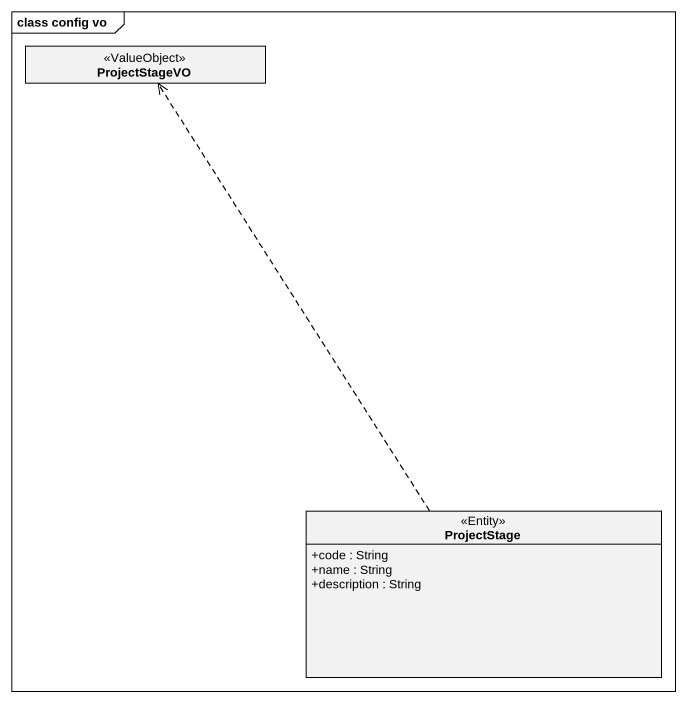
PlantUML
@startuml
mainframe class config vo
hide circle
hide empty members
skinparam classAttributeIconSize 0
class ProjectStageVO <<ValueObject>>
class ProjectStage <<Entity>> {
  +code : String
  +name : String
  +description : String
}
ProjectStage .up.> ProjectStageVO
@enduml
